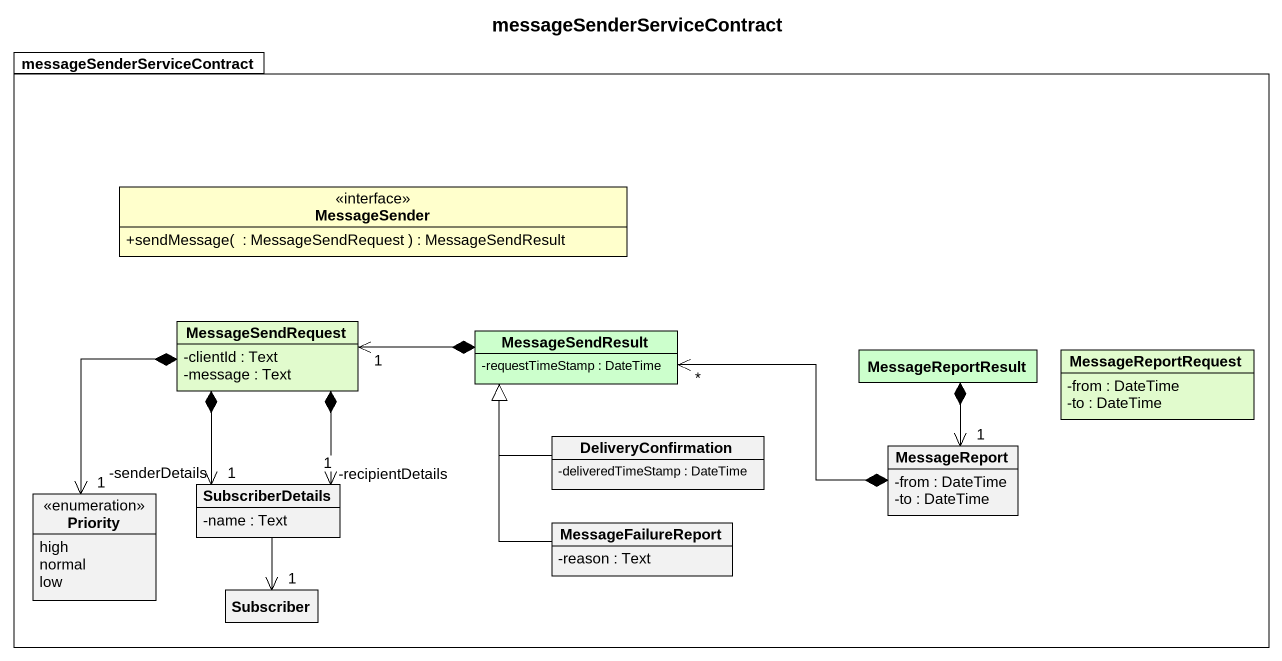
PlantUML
@startuml
title messageSenderServiceContract
hide circle
hide empty members
skinparam classAttributeIconSize 0
package messageSenderServiceContract {
  interface MessageSender #FFFFCC {
    +sendMessage(  : MessageSendRequest ) : MessageSendResult
  }
  class MessageSendRequest #E1FBCD {
    -clientId : Text
    -message : Text
  }
  class MessageSendResult #CCFFCC {
    -requestTimeStamp : DateTime
  }
  class MessageReportResult #CCFFCC
  class MessageReportRequest #E1FBCD {
    -from : DateTime
    -to : DateTime
  }
  class DeliveryConfirmation {
    -deliveredTimeStamp : DateTime
  }
  class MessageReport {
    -from : DateTime
    -to : DateTime
  }
  enum Priority {
    high
    normal
    low
  }
  class SubscriberDetails {
    -name : Text
  }
  class MessageFailureReport {
    -reason : Text
  }
  class Subscriber
}
MessageSendRequest *--> "1" Priority
MessageSendRequest *--> "-senderDetails\n1" SubscriberDetails
MessageSendRequest *--> "1\n-recipientDetails" SubscriberDetails
MessageSendResult *-left-> "1" MessageSendRequest
MessageReportResult *--> "1" MessageReport
DeliveryConfirmation -up-|> MessageSendResult
MessageReport *-left-> "*" MessageSendResult
SubscriberDetails --> "1" Subscriber
MessageFailureReport -up-|> MessageSendResult
@enduml
